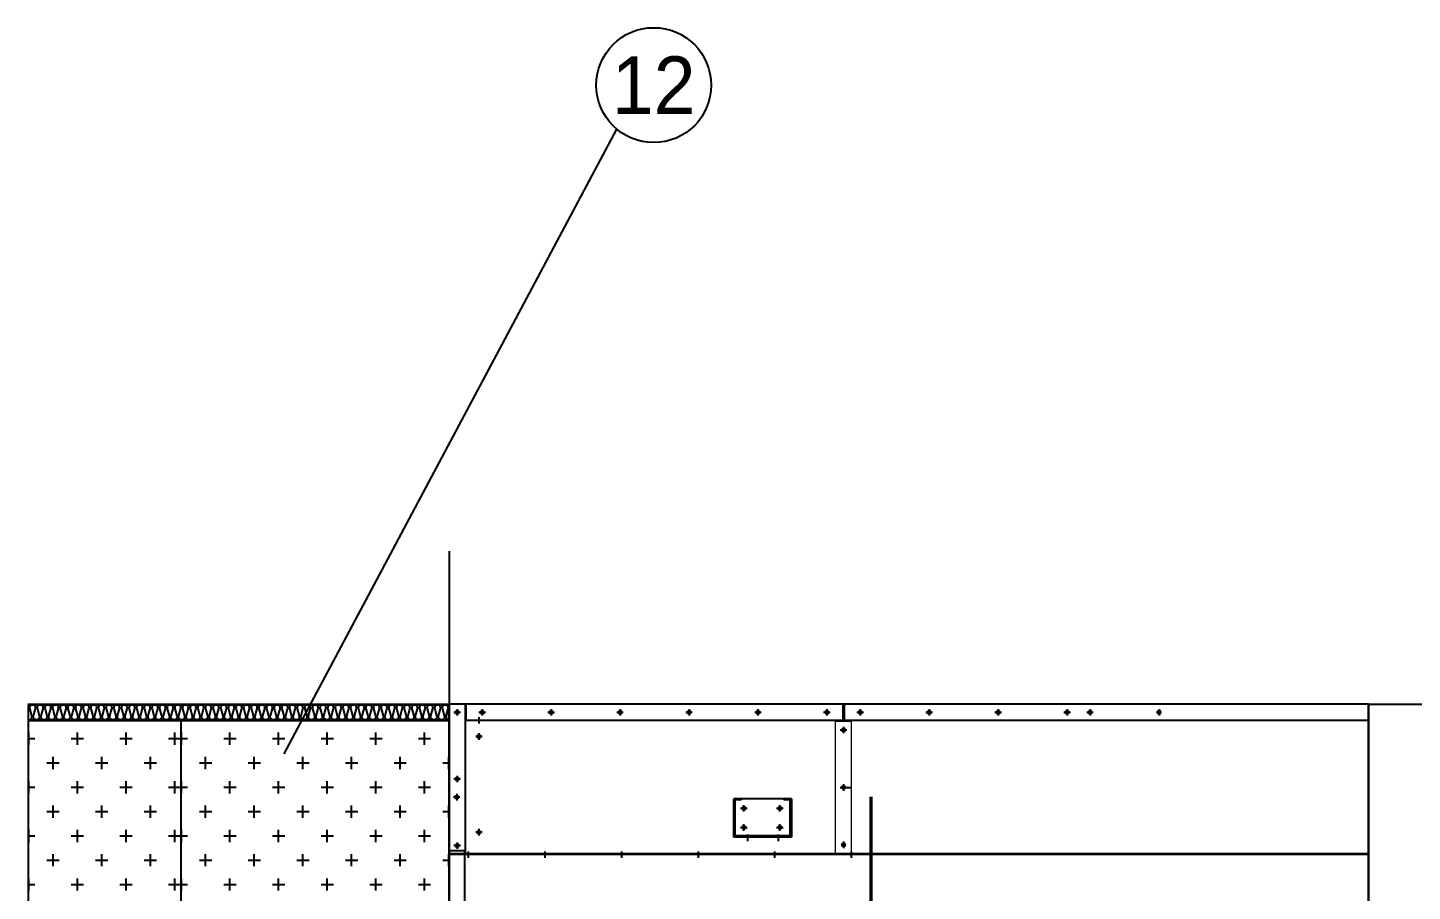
# Model space of a CAD drawing. Header units: millimetres. Extents: x 2340 to 31747, y 2051 to 22846.
# Drawn here: x 11080 to 14695, y 11496 to 13751 of the extents above; entities that cross this region are included whole.
import ezdxf
from ezdxf.enums import TextEntityAlignment as Align

# ---------------------------------------------------------------- set-up
doc = ezdxf.new("R2010")
doc.units = ezdxf.units.MM
doc.linetypes.add('CENTER', pattern=[2, 1.25, -0.25, 0.25, -0.25])
for name, color, linetype in [('center', 1, 'CENTER'), ('SMS', 220, 'Continuous'), ('냉각탑_dim', 1, 'Continuous'), ('냉각탑_text', 3, 'Continuous')]:
    doc.layers.add(name, color=color, linetype=linetype)
doc.styles.add('돋움', font='Dotum.ttf')

# ---------------------------------------------------------------- blocks, each defined once
blk = doc.blocks.new('A$C3FF200C2')
for p, q in [((40, 805), (0, 805)), ((0, 805), (0, 0)), ((40, 805), (40, 0)), ((40, 0), (0, 0))]:
    blk.add_line(p, q)
blk = doc.blocks.new('1')
h = blk.add_hatch()
h.set_pattern_fill('CROSS', color=5, scale=10)
h.set_pattern_definition([(0, (-672129.73, 22880.19), (63.5, 63.5), [31.75, -95.25]), (90, (-672113.857, 22864.315), (-63.5, 63.5), [31.75, -95.25])])
h.paths.add_polyline_path([(11081.6, 11942.4), (11081.6, 8864.4), (11480, 8864.4), (11480, 11942.4)])
h = blk.add_hatch()
h.set_pattern_fill('CROSS', color=5, scale=10)
h.set_pattern_definition([(0, (-671731.33, 22880.19), (63.5, 63.5), [31.75, -95.25]), (90, (-671715.457, 22864.315), (-63.5, 63.5), [31.75, -95.25])])
h.paths.add_polyline_path([(11480, 11942.4), (11480, 8864.4), (12180, 8864.4), (12180, 11942.4)])
at = {"ltscale": 500}
for p, q in [((11080, 11984.4), (12180, 11984.4)), ((11081.6, 11982.8), (12178.4, 11982.8)), ((14580, 11984.4), (14580, 8789.5)), ((14580, 11984.4), (15580, 11984.4)), ((14580, 8784.4), (14580, 11984.4))]:
    blk.add_line(p, q, dxfattribs=at)
for p, q in [((11081.6, 11982.8), (11081.6, 11944)), ((12178.4, 11982.8), (12178.4, 11944)), ((12178.4, 11982.8), (12178.4, 11944)), ((12180, 11594.4), (12180, 11984.4)), ((12180, 11942.4), (12180, 11984.4)), ((12222, 11984.4), (12180, 11984.4)), ((12180, 11984.4), (12180, 11594.4)), ((14580, 11984.4), (12180, 11984.4)), ((12180, 11984.4), (12180, 8784.4)), ((12222, 11984.4), (12222, 11594.4)), ((13209, 11984.4), (12224, 11984.4)), ((12224, 11984.4), (12224, 11942.4)), ((14580, 11984.4), (13211, 11984.4)), ((11081.6, 11944), (12180, 11944)), ((11081.6, 11942.4), (12180, 11942.4)), ((11081.6, 11942.4), (11081.6, 8784.4)), ((11480, 11944), (11480, 8862.8)), ((13209, 11942.4), (12224, 11942.4)), ((14580, 11942.4), (13211, 11942.4)), ((12923.8, 11737.9), (12923.8, 11637.9)), ((13073.8, 11737.9), (12923.8, 11737.9)), ((13073.8, 11737.9), (12923.8, 11737.9)), ((12923.8, 11637.9), (12923.8, 11737.9)), ((12943.8, 11737.9), (12923.8, 11737.9)), ((12927, 11641.1), (12927, 11734.7)), ((12943.8, 11734.7), (12927, 11734.7)), ((12943.8, 11734.7), (12943.8, 11737.9)), ((13008.6, 11737.9), (12966.6, 11737.9)), ((13053.8, 11734.7), (13053.8, 11737.9)), ((13073.8, 11737.9), (13053.8, 11737.9)), ((13070.6, 11734.7), (13053.8, 11734.7)), ((13070.6, 11641.1), (13070.6, 11734.7)), ((13073.8, 11737.9), (13073.8, 11637.9)), ((13073.8, 11637.9), (13073.8, 11737.9)), ((13070.6, 11641.1), (12927, 11641.1)), ((12180, 9299.9), (12180, 11605.9)), ((13073.8, 11637.9), (12923.8, 11637.9)), ((13073.8, 11637.9), (12923.8, 11637.9)), ((13073.8, 11637.9), (12923.8, 11637.9)), ((14580, 11594.4), (12180, 11594.4)), ((12222, 11594.4), (12180, 11594.4)), ((12222, 11594.4), (12180, 11594.4)), ((13280, 11592.4), (12180, 11592.4)), ((14580, 11592.4), (13282, 11592.4))]:
    blk.add_line(p, q)
at = {"color": 7, "lineweight": 35}
for p, q in [((13209, 11984.4), (13209, 11942.4)), ((13211, 11984.4), (13211, 11942.4)), ((13280, 11742.4), (13280, 9299.9)), ((13282, 11742.4), (13282, 10125.9))]:
    blk.add_line(p, q, dxfattribs=at)
at = {"color": 7, "lineweight": 15}
for p, q in [((13189, 11594.4), (13189, 11940.4)), ((13189, 11940.4), (13231, 11940.4)), ((13231, 11592.4), (13231, 11942.4))]:
    blk.add_line(p, q, dxfattribs=at)
for centre, radius in [((12201, 11963.4), 4.5), ((12201, 11963.4), 3), ((12266.5, 11963.4), 4.5), ((12266.5, 11963.4), 3), ((12446.5, 11963.4), 4.5), ((12446.5, 11963.4), 3), ((12626.5, 11963.4), 4.5), ((12626.5, 11963.4), 3), ((12806.5, 11963.4), 4.5), ((12806.5, 11963.4), 3), ((12986.5, 11963.4), 4.5), ((12986.5, 11963.4), 3), ((13166.5, 11963.4), 4.5), ((13166.5, 11963.4), 3), ((13253.5, 11963.4), 4.5), ((13253.5, 11963.4), 3), ((13433.5, 11963.4), 4.5), ((13433.5, 11963.4), 3), ((13613.5, 11963.4), 4.5), ((13613.5, 11963.4), 3), ((13793.5, 11963.4), 4.5), ((13793.5, 11963.4), 3), ((13853.5, 11963.4), 4.5), ((13853.5, 11963.4), 3), ((14033.5, 11963.4), 4.5), ((14033.5, 11963.4), 3), ((12258, 11900.4), 4.5), ((12258, 11900.4), 3), ((13210, 11917.4), 4.5), ((13210, 11917.4), 4.5), ((13210, 11917.4), 3), ((12201, 11789.4), 4.5), ((12201, 11789.4), 3), ((13210, 11767.4), 4.5), ((13210, 11767.4), 4.5), ((13210, 11767.4), 3), ((12200, 11741.9), 4.5), ((12200, 11741.9), 3), ((12949.8, 11712.9), 4.5), ((12949.8, 11712.9), 4.5), ((12949.8, 11712.9), 4.5), ((12949.8, 11712.9), 4.5), ((12949.8, 11712.9), 3), ((12949.8, 11712.9), 3), ((13043.8, 11712.9), 4.5), ((13043.8, 11712.9), 4.5), ((13043.8, 11712.9), 4.5), ((13043.8, 11712.9), 4.5), ((13043.8, 11712.9), 3), ((13043.8, 11712.9), 3), ((12258, 11650.4), 4.5), ((12258, 11650.4), 3), ((12949.8, 11662.9), 4.5), ((12949.8, 11662.9), 4.5), ((12949.8, 11662.9), 4.5), ((12949.8, 11662.9), 4.5), ((12949.8, 11662.9), 3), ((12949.8, 11662.9), 3), ((13043.8, 11662.9), 4.5), ((13043.8, 11662.9), 4.5), ((13043.8, 11662.9), 4.5), ((13043.8, 11662.9), 4.5), ((13043.8, 11662.9), 3), ((13043.8, 11662.9), 3), ((12201, 11615.4), 4.5), ((12201, 11615.4), 3), ((13210, 11617.4), 4.5), ((13210, 11617.4), 4.5), ((13210, 11617.4), 3)]:
    blk.add_circle(centre, radius)
at = {"layer": 'center'}
for p, q in [((12201, 11971.9), (12201, 11954.9)), ((12266.5, 11971.9), (12266.5, 11954.9)), ((12446.5, 11971.9), (12446.5, 11954.9)), ((12626.5, 11971.9), (12626.5, 11954.9)), ((12806.5, 11971.9), (12806.5, 11954.9)), ((12986.5, 11971.9), (12986.5, 11954.9)), ((13166.5, 11971.9), (13166.5, 11954.9)), ((13253.5, 11971.9), (13253.5, 11954.9)), ((13433.5, 11971.9), (13433.5, 11954.9)), ((13613.5, 11971.9), (13613.5, 11954.9)), ((13793.5, 11971.9), (13793.5, 11954.9)), ((13853.5, 11971.9), (13853.5, 11954.9)), ((14033.5, 11971.9), (14033.5, 11954.9)), ((12209.5, 11963.4), (12192.5, 11963.4)), ((12275, 11963.4), (12258, 11963.4)), ((12258, 11950.9), (12258, 11933.9)), ((12455, 11963.4), (12438, 11963.4)), ((12635, 11963.4), (12618, 11963.4)), ((12815, 11963.4), (12798, 11963.4)), ((12995, 11963.4), (12978, 11963.4)), ((13175, 11963.4), (13158, 11963.4)), ((13262, 11963.4), (13245, 11963.4)), ((13442, 11963.4), (13425, 11963.4)), ((13622, 11963.4), (13605, 11963.4)), ((13802, 11963.4), (13785, 11963.4)), ((13862, 11963.4), (13845, 11963.4)), ((12266.5, 11900.4), (12249.5, 11900.4)), ((12258, 11908.9), (12258, 11891.9)), ((13201.5, 11917.4), (13218.5, 11917.4)), ((13210, 11925.9), (13210, 11908.9)), ((12209.5, 11789.4), (12192.5, 11789.4)), ((12201, 11797.9), (12201, 11780.9)), ((12200, 11750.4), (12200, 11733.4)), ((13201.5, 11767.4), (13231, 11767.4)), ((13210, 11775.9), (13210, 11758.9)), ((12208.5, 11741.9), (12191.5, 11741.9)), ((12941.3, 11712.9), (12958.3, 11712.9)), ((12941.3, 11712.9), (12958.3, 11712.9)), ((12949.8, 11704.4), (12949.8, 11721.4)), ((12949.8, 11704.4), (12949.8, 11721.4)), ((13035.3, 11712.9), (13052.3, 11712.9)), ((13035.3, 11712.9), (13052.3, 11712.9)), ((13043.8, 11704.4), (13043.8, 11721.4)), ((13043.8, 11704.4), (13043.8, 11721.4)), ((12266.5, 11650.4), (12249.5, 11650.4)), ((12258, 11658.9), (12258, 11641.9)), ((12941.3, 11662.9), (12958.3, 11662.9)), ((12941.3, 11662.9), (12958.3, 11662.9)), ((12949.8, 11654.4), (12949.8, 11671.4)), ((12949.8, 11654.4), (12949.8, 11671.4)), ((12958.8, 11644.3), (12958.8, 11627.3)), ((13035.3, 11662.9), (13052.3, 11662.9)), ((13035.3, 11662.9), (13052.3, 11662.9)), ((13038.8, 11644.3), (13038.8, 11627.3)), ((13043.8, 11654.4), (13043.8, 11671.4)), ((13043.8, 11654.4), (13043.8, 11671.4)), ((12209.5, 11615.4), (12192.5, 11615.4)), ((12201, 11623.9), (12201, 11606.9)), ((13210, 11625.9), (13210, 11608.9)), ((12230, 11600.4), (12230, 11583.4)), ((12430, 11600.4), (12430, 11583.4)), ((12630, 11600.4), (12630, 11583.4)), ((12830, 11600.4), (12830, 11583.4)), ((13030, 11600.4), (13030, 11583.4)), ((13230, 11600.4), (13230, 11583.4))]:
    blk.add_line(p, q, dxfattribs=at)
at = {"layer": 'SMS', "color": 5, "elevation": 0}
for points in [[(11559, 11944, -0.420076), (11554.2, 11954.3), (11559.1, 11972.6, 1.449198), (11544.2, 11972.6), (11549.1, 11954.3, -0.524856), (11541.7, 11943.5, -0.524856), (11534.2, 11954.3), (11539.2, 11972.6, 1.449198), (11524.2, 11972.6), (11529.2, 11954.3, -0.524856), (11521.7, 11943.5, -0.524856), (11514.3, 11954.3), (11519.2, 11972.6, 1.449198), (11504.3, 11972.6), (11509.2, 11954.3, -0.524856), (11501.8, 11943.5, -0.524856), (11494.3, 11954.3), (11499.3, 11972.6, 1.449198), (11484.3, 11972.6), (11489.3, 11954.3, -0.524856), (11481.8, 11943.5, -0.524856), (11474.4, 11954.3), (11479.3, 11972.6, 1.449198), (11464.4, 11972.6), (11469.3, 11954.3, -0.524856), (11461.9, 11943.5, -0.524856), (11454.4, 11954.3), (11459.4, 11972.6, 1.449198), (11444.4, 11972.6), (11449.4, 11954.3, -0.524856), (11441.9, 11943.5, -0.524856), (11434.5, 11954.3), (11439.4, 11972.6, 1.449198), (11424.5, 11972.6), (11429.4, 11954.3, -0.524856), (11422, 11943.5, -0.524856), (11414.5, 11954.3), (11419.5, 11972.6, 1.449198), (11404.5, 11972.6), (11409.5, 11954.3, -0.524856), (11402, 11943.5, -0.524856), (11394.6, 11954.3), (11399.5, 11972.6, 1.449198), (11384.6, 11972.6), (11389.5, 11954.3, -0.524856), (11382.1, 11943.5, -0.524856), (11374.6, 11954.3), (11379.6, 11972.6, 1.449198), (11364.6, 11972.6), (11369.6, 11954.3, -0.524856), (11362.1, 11943.5, -0.524856), (11354.7, 11954.3), (11359.6, 11972.6, 1.449198), (11344.7, 11972.6), (11349.6, 11954.3, -0.524856), (11342.2, 11943.5, -0.524856), (11334.7, 11954.3), (11339.7, 11972.6, 1.449198), (11324.7, 11972.6), (11329.7, 11954.3, -0.524856), (11322.2, 11943.5, -0.524856), (11314.8, 11954.3), (11319.7, 11972.6, 1.449198), (11304.8, 11972.6), (11309.7, 11954.3, -0.524856), (11302.3, 11943.5, -0.524856), (11294.8, 11954.3), (11299.8, 11972.6, 1.449198), (11284.8, 11972.6), (11289.8, 11954.3, -0.524856), (11282.3, 11943.5, -0.524856), (11274.9, 11954.3), (11279.8, 11972.6, 1.449198), (11264.9, 11972.6), (11269.8, 11954.3, -0.524856), (11262.4, 11943.5, -0.524856), (11254.9, 11954.3), (11259.9, 11972.6, 1.449198), (11244.9, 11972.6), (11249.9, 11954.3, -0.524856), (11242.4, 11943.5, -0.524856), (11235, 11954.3), (11239.9, 11972.6, 1.449198), (11225, 11972.6), (11229.9, 11954.3, -0.524856), (11222.5, 11943.5, -0.524856), (11215, 11954.3), (11220, 11972.6, 1.449198), (11205, 11972.6), (11210, 11954.3, -0.524856), (11202.5, 11943.5, -0.524856), (11195.1, 11954.3), (11200, 11972.6, 1.449198), (11185.1, 11972.6), (11190, 11954.3, -0.524856), (11182.6, 11943.5, -0.524856), (11175.1, 11954.3), (11180.1, 11972.6, 1.449198), (11165.1, 11972.6), (11170.1, 11954.3, -0.524856), (11162.6, 11943.5, -0.524856), (11155.2, 11954.3), (11160.1, 11972.6, 1.449198), (11145.2, 11972.6), (11150.1, 11954.3, -0.524856), (11142.7, 11943.5, -0.524856), (11135.2, 11954.3), (11140.2, 11972.6, 1.449198), (11125.2, 11972.6), (11130.2, 11954.3, -0.524856), (11122.7, 11943.5, -0.524856), (11115.3, 11954.3), (11120.2, 11972.6, 1.449198), (11105.3, 11972.6), (11110.2, 11954.3, -0.524856), (11102.8, 11943.5, -0.524856), (11095.3, 11954.3), (11100.3, 11972.6, 1.449198), (11085.3, 11972.6), (11090.3, 11954.3, -0.420076), (11085.5, 11944, -0.420076)], [(11980, 11943.6, -0.500631), (11973.1, 11954.3), (11978.1, 11972.6, 1.449198), (11963.1, 11972.6), (11968.1, 11954.3, -0.524856), (11960.6, 11943.5, -0.524856), (11953.2, 11954.3), (11958.1, 11972.6, 1.449198), (11943.2, 11972.6), (11948.1, 11954.3, -0.524856), (11940.7, 11943.5, -0.524856), (11933.2, 11954.3), (11938.2, 11972.6, 1.449198), (11923.2, 11972.6), (11928.2, 11954.3, -0.524856), (11920.7, 11943.5, -0.524856), (11913.3, 11954.3), (11918.2, 11972.6, 1.449198), (11903.3, 11972.6), (11908.2, 11954.3, -0.524856), (11900.8, 11943.5, -0.524856), (11893.3, 11954.3), (11898.3, 11972.6, 1.449198), (11883.3, 11972.6), (11888.3, 11954.3, -0.524856), (11880.8, 11943.5, -0.524856), (11873.4, 11954.3), (11878.3, 11972.6, 1.449198), (11863.4, 11972.6), (11868.3, 11954.3, -0.524856), (11860.9, 11943.5, -0.524856), (11853.4, 11954.3), (11858.4, 11972.6, 1.449198), (11843.4, 11972.6), (11848.4, 11954.3, -0.524856), (11840.9, 11943.5, -0.524856), (11833.5, 11954.3), (11838.4, 11972.6, 1.449198), (11823.5, 11972.6), (11828.4, 11954.3, -0.524856), (11821, 11943.5, -0.524856), (11813.5, 11954.3), (11818.5, 11972.6, 1.449198), (11803.5, 11972.6), (11808.5, 11954.3, -0.524856), (11801, 11943.5, -0.524856), (11793.6, 11954.3), (11798.5, 11972.6, 1.449198), (11783.6, 11972.6), (11788.5, 11954.3, -0.524856), (11781.1, 11943.5, -0.524856), (11773.6, 11954.3), (11778.6, 11972.6, 1.449198), (11763.6, 11972.6), (11768.6, 11954.3, -0.524856), (11761.1, 11943.5, -0.524856), (11753.7, 11954.3), (11758.6, 11972.6, 1.449198), (11743.7, 11972.6), (11748.6, 11954.3, -0.524856), (11741.2, 11943.5, -0.524856), (11733.7, 11954.3), (11738.7, 11972.6, 1.449198), (11723.7, 11972.6), (11728.7, 11954.3, -0.524856), (11721.2, 11943.5, -0.524856), (11713.8, 11954.3), (11718.7, 11972.6, 1.449198), (11703.8, 11972.6), (11708.7, 11954.3, -0.524856), (11701.3, 11943.5, -0.524856), (11693.8, 11954.3), (11698.8, 11972.6, 1.449198), (11683.8, 11972.6), (11688.8, 11954.3, -0.524856), (11681.3, 11943.5, -0.524856), (11673.9, 11954.3), (11678.8, 11972.6, 1.449198), (11663.9, 11972.6), (11668.8, 11954.3, -0.524856), (11661.4, 11943.5, -0.524856), (11653.9, 11954.3), (11658.9, 11972.6, 1.449198), (11643.9, 11972.6), (11648.9, 11954.3, -0.524856), (11641.4, 11943.5, -0.524856), (11634, 11954.3), (11638.9, 11972.6, 1.449198), (11624, 11972.6), (11628.9, 11954.3, -0.524856), (11621.5, 11943.5, -0.524856), (11614, 11954.3), (11619, 11972.6, 1.449198), (11604, 11972.6), (11609, 11954.3, -0.524856), (11601.5, 11943.5, -0.524856), (11594.1, 11954.3), (11599, 11972.6, 1.449198), (11584.1, 11972.6), (11589, 11954.3, -0.524856), (11581.6, 11943.5, -0.524856), (11574.1, 11954.3), (11579.1, 11972.6, 1.449198), (11564.1, 11972.6), (11569.1, 11954.3, -0.524856), (11561.6, 11943.5, -0.524856), (11554.2, 11954.3), (11559.1, 11972.6, 1.449198), (11544.2, 11972.6), (11549.1, 11954.3, -0.524856), (11541.7, 11943.5, -0.417249), (11533.7, 11951.6)], [(12177.4, 11944, -0.420076), (12172.6, 11954.3), (12177.6, 11972.6, 1.449198), (12162.6, 11972.6), (12167.6, 11954.3, -0.524856), (12160.1, 11943.5, -0.524856), (12152.7, 11954.3), (12157.6, 11972.6, 1.449198), (12142.7, 11972.6), (12147.6, 11954.3, -0.524856), (12140.2, 11943.5, -0.524856), (12132.7, 11954.3), (12137.7, 11972.6, 1.449198), (12122.7, 11972.6), (12127.7, 11954.3, -0.524856), (12120.2, 11943.5, -0.524856), (12112.8, 11954.3), (12117.7, 11972.6, 1.449198), (12102.8, 11972.6), (12107.7, 11954.3, -0.524856), (12100.3, 11943.5, -0.524856), (12092.8, 11954.3), (12097.8, 11972.6, 1.449198), (12082.8, 11972.6), (12087.8, 11954.3, -0.524856), (12080.3, 11943.5, -0.524856), (12072.9, 11954.3), (12077.8, 11972.6, 1.449198), (12062.9, 11972.6), (12067.8, 11954.3, -0.524856), (12060.4, 11943.5, -0.524856), (12052.9, 11954.3), (12057.9, 11972.6, 1.449198), (12042.9, 11972.6), (12047.9, 11954.3, -0.524856), (12040.4, 11943.5, -0.524856), (12033, 11954.3), (12037.9, 11972.6, 1.449198), (12023, 11972.6), (12027.9, 11954.3, -0.524856), (12020.5, 11943.5, -0.524856), (12013, 11954.3), (12018, 11972.6, 1.449198), (12003, 11972.6), (12008, 11954.3, -0.524856), (12000.5, 11943.5, -0.524856), (11993.1, 11954.3), (11998, 11972.6, 1.449198), (11983.1, 11972.6), (11988, 11954.3, -0.524856), (11980.6, 11943.5, -0.524856), (11973.1, 11954.3), (11978.1, 11972.6, 1.449198), (11963.1, 11972.6), (11968.1, 11954.3, -0.524856), (11960.6, 11943.5, -0.417249), (11952.7, 11951.6)]]:
    blk.add_lwpolyline(points, format="xyb", dxfattribs=at)
blk.add_blockref('A$C3FF200C2', (12180, 10796.9))

msp = doc.modelspace()

# ---------------------------------------------------------------- linework, layer by layer
msp.add_line((12180, 12384.4), (12180, 8784.4))
at = {"layer": '냉각탑_dim', "linetype": 'ByBlock', "lineweight": -2, "elevation": 0}
msp.add_lwpolyline([(11749.5, 11855), (12618.2, 13486)], dxfattribs=at)
at = {"layer": '냉각탑_dim', "linetype": 'ByBlock', "lineweight": -2}
msp.add_circle((12714.3, 13601.2), 150, dxfattribs=at)

# ---------------------------------------------------------------- block references
msp.add_blockref('1', (0, 0))

# ---------------------------------------------------------------- texts
at = {"layer": '냉각탑_text', "style": '돋움'}
msp.add_text('12', height=150, dxfattribs=at).set_placement((12714.3, 13601.2), align=Align.MIDDLE_CENTER)

doc.saveas('drawing.dxf')
